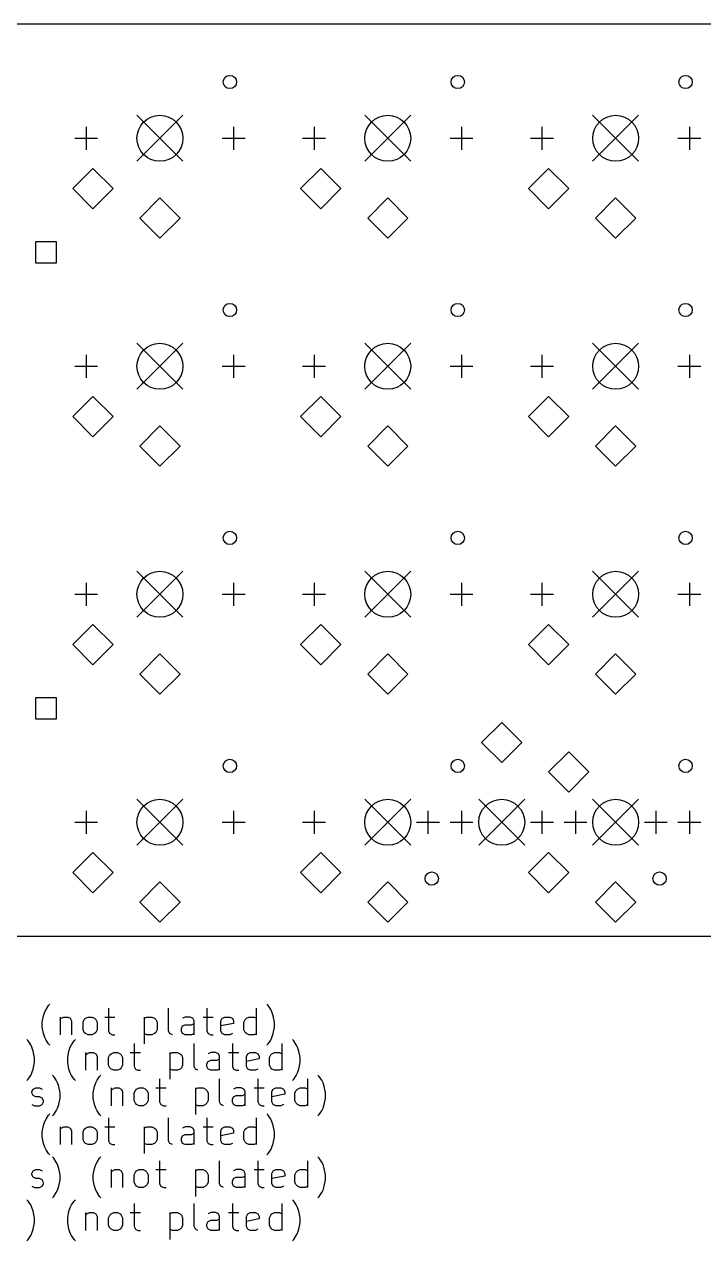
# Model space of a CAD drawing. Extents: x 72 to 278, y -106 to -13.
# Drawn here: x 123.8 to 174.4, y -105.6 to -14.9 of the extents above; entities that cross this region are included whole.
import ezdxf

# ---------------------------------------------------------------- set-up
doc = ezdxf.new("R2010")
doc.units = 0
doc.layers.add('BLACK', color=7, linetype='CONTINUOUS')

msp = doc.modelspace()

# ---------------------------------------------------------------- linework, layer by layer
at = {"layer": 'BLACK', "linetype": 'CONTINUOUS'}
for p, q in [((276.958, -14.875), (116.875, -14.875)), ((132.16, -21.6605), (135.589, -25.0895)), ((135.589, -21.6605), (132.16, -25.0895)), ((149.16, -21.6605), (152.589, -25.0895)), ((152.589, -21.6605), (149.16, -25.0895)), ((166.16, -21.6605), (169.589, -25.0895)), ((169.589, -21.6605), (166.16, -25.0895)), ((128.375, -22.5241), (128.375, -24.2259)), ((139.375, -22.5241), (139.375, -24.2259)), ((145.375, -22.5241), (145.375, -24.2259)), ((156.375, -22.5241), (156.375, -24.2259)), ((162.375, -22.5241), (162.375, -24.2259)), ((173.375, -22.5241), (173.375, -24.2259)), ((127.524, -23.375), (129.226, -23.375)), ((138.524, -23.375), (140.226, -23.375)), ((144.524, -23.375), (146.226, -23.375)), ((155.524, -23.375), (157.226, -23.375)), ((161.524, -23.375), (163.226, -23.375)), ((172.524, -23.375), (174.226, -23.375)), ((128.875, -25.625), (127.375, -27.125)), ((130.375, -27.125), (128.875, -25.625)), ((145.875, -25.625), (144.375, -27.125)), ((147.375, -27.125), (145.875, -25.625)), ((162.875, -25.625), (161.375, -27.125)), ((164.375, -27.125), (162.875, -25.625)), ((127.375, -27.125), (128.875, -28.625)), ((128.875, -28.625), (130.375, -27.125)), ((144.375, -27.125), (145.875, -28.625)), ((145.875, -28.625), (147.375, -27.125)), ((161.375, -27.125), (162.875, -28.625)), ((162.875, -28.625), (164.375, -27.125)), ((133.875, -27.825), (132.375, -29.325)), ((135.375, -29.325), (133.875, -27.825)), ((150.875, -27.825), (149.375, -29.325)), ((152.375, -29.325), (150.875, -27.825)), ((167.875, -27.825), (166.375, -29.325)), ((169.375, -29.325), (167.875, -27.825)), ((132.375, -29.325), (133.875, -30.825)), ((133.875, -30.825), (135.375, -29.325)), ((149.375, -29.325), (150.875, -30.825)), ((150.875, -30.825), (152.375, -29.325)), ((166.375, -29.325), (167.875, -30.825)), ((167.875, -30.825), (169.375, -29.325)), ((126.153, -31.0972), (124.597, -31.0972)), ((124.597, -31.0972), (124.597, -32.6528)), ((126.153, -32.6528), (126.153, -31.0972)), ((124.597, -32.6528), (126.153, -32.6528)), ((132.16, -38.6605), (135.589, -42.0895)), ((135.589, -38.6605), (132.16, -42.0895)), ((149.16, -38.6605), (152.589, -42.0895)), ((152.589, -38.6605), (149.16, -42.0895)), ((166.16, -38.6605), (169.589, -42.0895)), ((169.589, -38.6605), (166.16, -42.0895)), ((128.375, -39.5241), (128.375, -41.2259)), ((139.375, -39.5241), (139.375, -41.2259)), ((145.375, -39.5241), (145.375, -41.2259)), ((156.375, -39.5241), (156.375, -41.2259)), ((162.375, -39.5241), (162.375, -41.2259)), ((173.375, -39.5241), (173.375, -41.2259)), ((127.524, -40.375), (129.226, -40.375)), ((138.524, -40.375), (140.226, -40.375)), ((144.524, -40.375), (146.226, -40.375)), ((155.524, -40.375), (157.226, -40.375)), ((161.524, -40.375), (163.226, -40.375)), ((172.524, -40.375), (174.226, -40.375)), ((128.875, -42.625), (127.375, -44.125)), ((130.375, -44.125), (128.875, -42.625)), ((145.875, -42.625), (144.375, -44.125)), ((147.375, -44.125), (145.875, -42.625)), ((162.875, -42.625), (161.375, -44.125)), ((164.375, -44.125), (162.875, -42.625)), ((127.375, -44.125), (128.875, -45.625)), ((128.875, -45.625), (130.375, -44.125)), ((144.375, -44.125), (145.875, -45.625)), ((145.875, -45.625), (147.375, -44.125)), ((161.375, -44.125), (162.875, -45.625)), ((162.875, -45.625), (164.375, -44.125)), ((133.875, -44.825), (132.375, -46.325)), ((135.375, -46.325), (133.875, -44.825)), ((150.875, -44.825), (149.375, -46.325)), ((152.375, -46.325), (150.875, -44.825)), ((167.875, -44.825), (166.375, -46.325)), ((169.375, -46.325), (167.875, -44.825)), ((132.375, -46.325), (133.875, -47.825)), ((133.875, -47.825), (135.375, -46.325)), ((149.375, -46.325), (150.875, -47.825)), ((150.875, -47.825), (152.375, -46.325)), ((166.375, -46.325), (167.875, -47.825)), ((167.875, -47.825), (169.375, -46.325)), ((132.16, -55.6605), (135.589, -59.0895)), ((135.589, -55.6605), (132.16, -59.0895)), ((149.16, -55.6605), (152.589, -59.0895)), ((152.589, -55.6605), (149.16, -59.0895)), ((166.16, -55.6605), (169.589, -59.0895)), ((169.589, -55.6605), (166.16, -59.0895)), ((128.375, -56.5241), (128.375, -58.2259)), ((139.375, -56.5241), (139.375, -58.2259)), ((145.375, -56.5241), (145.375, -58.2259)), ((156.375, -56.5241), (156.375, -58.2259)), ((162.375, -56.5241), (162.375, -58.2259)), ((173.375, -56.5241), (173.375, -58.2259)), ((127.524, -57.375), (129.226, -57.375)), ((138.524, -57.375), (140.226, -57.375)), ((144.524, -57.375), (146.226, -57.375)), ((155.524, -57.375), (157.226, -57.375)), ((161.524, -57.375), (163.226, -57.375)), ((172.524, -57.375), (174.226, -57.375)), ((128.875, -59.625), (127.375, -61.125)), ((130.375, -61.125), (128.875, -59.625)), ((145.875, -59.625), (144.375, -61.125)), ((147.375, -61.125), (145.875, -59.625)), ((162.875, -59.625), (161.375, -61.125)), ((164.375, -61.125), (162.875, -59.625)), ((127.375, -61.125), (128.875, -62.625)), ((128.875, -62.625), (130.375, -61.125)), ((144.375, -61.125), (145.875, -62.625)), ((145.875, -62.625), (147.375, -61.125)), ((161.375, -61.125), (162.875, -62.625)), ((162.875, -62.625), (164.375, -61.125)), ((133.875, -61.825), (132.375, -63.325)), ((135.375, -63.325), (133.875, -61.825)), ((150.875, -61.825), (149.375, -63.325)), ((152.375, -63.325), (150.875, -61.825)), ((167.875, -61.825), (166.375, -63.325)), ((169.375, -63.325), (167.875, -61.825)), ((132.375, -63.325), (133.875, -64.825)), ((133.875, -64.825), (135.375, -63.325)), ((149.375, -63.325), (150.875, -64.825)), ((150.875, -64.825), (152.375, -63.325)), ((166.375, -63.325), (167.875, -64.825)), ((167.875, -64.825), (169.375, -63.325)), ((126.153, -65.0971), (124.597, -65.0971)), ((124.597, -65.0971), (124.597, -66.6528)), ((126.153, -66.6528), (126.153, -65.0971)), ((124.597, -66.6528), (126.153, -66.6528)), ((159.375, -66.925), (157.875, -68.425)), ((160.875, -68.425), (159.375, -66.925)), ((157.875, -68.425), (159.375, -69.925)), ((159.375, -69.925), (160.875, -68.425)), ((164.375, -69.125), (162.875, -70.625)), ((165.875, -70.625), (164.375, -69.125)), ((162.875, -70.625), (164.375, -72.125)), ((164.375, -72.125), (165.875, -70.625)), ((132.16, -72.6605), (135.589, -76.0895)), ((135.589, -72.6605), (132.16, -76.0895)), ((149.16, -72.6605), (152.589, -76.0895)), ((152.589, -72.6605), (149.16, -76.0895)), ((157.66, -72.6605), (161.089, -76.0895)), ((161.089, -72.6605), (157.66, -76.0895)), ((166.16, -72.6605), (169.589, -76.0895)), ((169.589, -72.6605), (166.16, -76.0895)), ((128.375, -73.5241), (128.375, -75.2259)), ((139.375, -73.5241), (139.375, -75.2259)), ((145.375, -73.5241), (145.375, -75.2259)), ((153.875, -73.5241), (153.875, -75.2259)), ((156.375, -73.5241), (156.375, -75.2259)), ((162.375, -73.5241), (162.375, -75.2259)), ((164.875, -73.5241), (164.875, -75.2259)), ((170.875, -73.5241), (170.875, -75.2259)), ((173.375, -73.5241), (173.375, -75.2259)), ((127.524, -74.375), (129.226, -74.375)), ((138.524, -74.375), (140.226, -74.375)), ((144.524, -74.375), (146.226, -74.375)), ((153.024, -74.375), (154.726, -74.375)), ((155.524, -74.375), (157.226, -74.375)), ((161.524, -74.375), (163.226, -74.375)), ((164.024, -74.375), (165.726, -74.375)), ((170.024, -74.375), (171.726, -74.375)), ((172.524, -74.375), (174.226, -74.375)), ((128.875, -76.625), (127.375, -78.125)), ((130.375, -78.125), (128.875, -76.625)), ((145.875, -76.625), (144.375, -78.125)), ((147.375, -78.125), (145.875, -76.625)), ((162.875, -76.625), (161.375, -78.125)), ((164.375, -78.125), (162.875, -76.625)), ((127.375, -78.125), (128.875, -79.625)), ((128.875, -79.625), (130.375, -78.125)), ((133.875, -78.825), (132.375, -80.325)), ((135.375, -80.325), (133.875, -78.825)), ((144.375, -78.125), (145.875, -79.625)), ((145.875, -79.625), (147.375, -78.125)), ((150.875, -78.825), (149.375, -80.325)), ((152.375, -80.325), (150.875, -78.825)), ((161.375, -78.125), (162.875, -79.625)), ((162.875, -79.625), (164.375, -78.125)), ((167.875, -78.825), (166.375, -80.325)), ((169.375, -80.325), (167.875, -78.825)), ((132.375, -80.325), (133.875, -81.825)), ((133.875, -81.825), (135.375, -80.325)), ((149.375, -80.325), (150.875, -81.825)), ((150.875, -81.825), (152.375, -80.325)), ((166.375, -80.325), (167.875, -81.825)), ((167.875, -81.825), (169.375, -80.325)), ((75.7917, -82.875), (276.958, -82.875)), ((125.568, -88.0392), (125.663, -87.944)), ((141.949, -88.0392), (141.854, -87.944)), ((125.092, -89.2773), (125.187, -88.8012)), ((125.187, -88.8012), (125.282, -88.5154)), ((125.282, -88.5154), (125.377, -88.325)), ((125.377, -88.325), (125.568, -88.0392)), ((130.044, -88.2297), (130.044, -89.944)), ((134.52, -89.944), (134.52, -88.2297)), ((137.377, -88.2297), (137.377, -89.944)), ((141.092, -90.2297), (141.092, -88.2297)), ((142.139, -88.325), (141.949, -88.0392)), ((142.234, -88.5154), (142.139, -88.325)), ((142.33, -88.8012), (142.234, -88.5154)), ((142.425, -89.2773), (142.33, -88.8012)), ((125.092, -89.6583), (125.092, -89.2773)), ((125.187, -90.1345), (125.092, -89.6583)), ((126.425, -88.8964), (126.425, -90.2297)), ((126.425, -89.0869), (126.52, -88.9916)), ((126.52, -88.9916), (126.711, -88.8964)), ((126.711, -88.8964), (126.996, -88.8964)), ((126.996, -88.8964), (127.187, -88.9916)), ((127.187, -88.9916), (127.282, -89.1821)), ((127.282, -89.1821), (127.282, -90.2297)), ((128.139, -89.2773), (128.234, -89.0869)), ((128.139, -89.8488), (128.139, -89.2773)), ((128.234, -89.0869), (128.33, -88.9916)), ((128.33, -88.9916), (128.52, -88.8964)), ((128.52, -88.8964), (128.806, -88.8964)), ((128.806, -88.8964), (128.996, -88.9916)), ((128.996, -88.9916), (129.092, -89.0869)), ((129.092, -89.0869), (129.187, -89.2773)), ((129.187, -89.2773), (129.187, -89.8488)), ((129.758, -88.8964), (130.52, -88.8964)), ((132.711, -88.8964), (132.711, -90.8964)), ((132.711, -88.9916), (132.901, -88.8964)), ((132.901, -88.8964), (133.282, -88.8964)), ((133.282, -88.8964), (133.473, -88.9916)), ((133.473, -88.9916), (133.568, -89.0869)), ((133.568, -89.0869), (133.663, -89.2773)), ((133.663, -89.2773), (133.663, -89.8488)), ((135.473, -89.7535), (135.568, -89.5631)), ((135.473, -89.944), (135.473, -89.7535)), ((135.758, -88.8964), (135.568, -88.9916)), ((135.568, -89.5631), (135.758, -89.4678)), ((136.139, -88.8964), (135.758, -88.8964)), ((135.758, -89.4678), (136.234, -89.4678)), ((136.33, -88.9916), (136.139, -88.8964)), ((136.234, -89.4678), (136.425, -89.3726)), ((136.425, -89.1821), (136.33, -88.9916)), ((136.425, -90.2297), (136.425, -89.1821)), ((137.092, -88.8964), (137.854, -88.8964)), ((138.425, -89.1821), (138.52, -88.9916)), ((138.425, -89.944), (138.425, -89.1821)), ((139.377, -89.3726), (138.425, -89.5631)), ((138.52, -88.9916), (138.711, -88.8964)), ((138.711, -88.8964), (139.092, -88.8964)), ((139.092, -88.8964), (139.282, -88.9916)), ((139.282, -88.9916), (139.377, -89.1821)), ((139.377, -89.1821), (139.377, -89.3726)), ((140.139, -89.2773), (140.234, -89.0869)), ((140.139, -89.8488), (140.139, -89.2773)), ((140.234, -89.0869), (140.33, -88.9916)), ((140.33, -88.9916), (140.52, -88.8964)), ((140.52, -88.8964), (140.901, -88.8964)), ((140.901, -88.8964), (141.092, -88.9916)), ((142.33, -90.1345), (142.425, -89.6583)), ((142.425, -89.6583), (142.425, -89.2773)), ((124.044, -90.6792), (123.949, -90.584)), ((124.234, -90.965), (124.044, -90.6792)), ((125.282, -90.4202), (125.187, -90.1345)), ((125.377, -90.6107), (125.282, -90.4202)), ((125.568, -90.8964), (125.377, -90.6107)), ((127.282, -90.965), (127.473, -90.6792)), ((127.473, -90.6792), (127.568, -90.584)), ((128.234, -90.0392), (128.139, -89.8488)), ((128.33, -90.1345), (128.234, -90.0392)), ((128.52, -90.2297), (128.33, -90.1345)), ((128.806, -90.2297), (128.52, -90.2297)), ((128.996, -90.1345), (128.806, -90.2297)), ((129.092, -90.0392), (128.996, -90.1345)), ((129.187, -89.8488), (129.092, -90.0392)), ((130.044, -89.944), (130.139, -90.1345)), ((130.139, -90.1345), (130.33, -90.2297)), ((130.33, -90.2297), (130.52, -90.2297)), ((132.901, -90.2297), (132.711, -90.1345)), ((133.282, -90.2297), (132.901, -90.2297)), ((133.473, -90.1345), (133.282, -90.2297)), ((133.568, -90.0392), (133.473, -90.1345)), ((133.663, -89.8488), (133.568, -90.0392)), ((134.615, -90.1345), (134.52, -89.944)), ((134.806, -90.2297), (134.615, -90.1345)), ((135.568, -90.1345), (135.473, -89.944)), ((135.758, -90.2297), (135.568, -90.1345)), ((136.234, -90.2297), (135.758, -90.2297)), ((136.425, -90.1345), (136.234, -90.2297)), ((137.377, -89.944), (137.473, -90.1345)), ((137.473, -90.1345), (137.663, -90.2297)), ((137.663, -90.2297), (137.854, -90.2297)), ((138.52, -90.1345), (138.425, -89.944)), ((138.711, -90.2297), (138.52, -90.1345)), ((139.092, -90.2297), (138.711, -90.2297)), ((139.282, -90.1345), (139.092, -90.2297)), ((140.234, -90.0392), (140.139, -89.8488)), ((140.33, -90.1345), (140.234, -90.0392)), ((140.52, -90.2297), (140.33, -90.1345)), ((140.901, -90.2297), (140.52, -90.2297)), ((141.092, -90.1345), (140.901, -90.2297)), ((141.949, -90.8964), (142.139, -90.6107)), ((142.139, -90.6107), (142.234, -90.4202)), ((142.234, -90.4202), (142.33, -90.1345)), ((143.854, -90.6792), (143.758, -90.584)), ((144.044, -90.965), (143.854, -90.6792)), ((124.33, -91.1554), (124.234, -90.965)), ((124.425, -91.4412), (124.33, -91.1554)), ((124.52, -91.9173), (124.425, -91.4412)), ((125.663, -90.9916), (125.568, -90.8964)), ((126.996, -91.9173), (127.092, -91.4412)), ((127.092, -91.4412), (127.187, -91.1554)), ((127.187, -91.1554), (127.282, -90.965)), ((128.33, -91.5364), (128.33, -92.8697)), ((128.425, -91.6316), (128.615, -91.5364)), ((128.615, -91.5364), (128.901, -91.5364)), ((128.901, -91.5364), (129.092, -91.6316)), ((130.234, -91.6316), (130.425, -91.5364)), ((130.425, -91.5364), (130.711, -91.5364)), ((130.711, -91.5364), (130.901, -91.6316)), ((131.663, -91.5364), (132.425, -91.5364)), ((131.949, -90.8697), (131.949, -92.584)), ((134.615, -91.5364), (134.615, -93.5364)), ((134.615, -91.6316), (134.806, -91.5364)), ((134.806, -91.5364), (135.187, -91.5364)), ((135.187, -91.5364), (135.377, -91.6316)), ((136.425, -92.584), (136.425, -90.8697)), ((137.663, -91.5364), (137.473, -91.6316)), ((138.044, -91.5364), (137.663, -91.5364)), ((138.234, -91.6316), (138.044, -91.5364)), ((138.996, -91.5364), (139.758, -91.5364)), ((139.282, -90.8697), (139.282, -92.584)), ((140.425, -91.6316), (140.615, -91.5364)), ((140.615, -91.5364), (140.996, -91.5364)), ((140.996, -91.5364), (141.187, -91.6316)), ((141.854, -90.9916), (141.949, -90.8964)), ((142.234, -91.6316), (142.425, -91.5364)), ((142.425, -91.5364), (142.806, -91.5364)), ((142.806, -91.5364), (142.996, -91.6316)), ((142.996, -92.8697), (142.996, -90.8697)), ((144.139, -91.1554), (144.044, -90.965)), ((144.234, -91.4412), (144.139, -91.1554)), ((144.33, -91.9173), (144.234, -91.4412)), ((124.425, -92.7745), (124.52, -92.2983)), ((124.52, -92.2983), (124.52, -91.9173)), ((126.996, -92.2983), (126.996, -91.9173)), ((127.092, -92.7745), (126.996, -92.2983)), ((128.33, -91.7269), (128.425, -91.6316)), ((129.092, -91.6316), (129.187, -91.8221)), ((129.187, -91.8221), (129.187, -92.8697)), ((130.044, -91.9173), (130.139, -91.7269)), ((130.044, -92.4888), (130.044, -91.9173)), ((130.139, -92.6792), (130.044, -92.4888)), ((130.139, -91.7269), (130.234, -91.6316)), ((130.901, -91.6316), (130.996, -91.7269)), ((130.996, -91.7269), (131.092, -91.9173)), ((131.092, -92.4888), (130.996, -92.6792)), ((131.092, -91.9173), (131.092, -92.4888)), ((135.377, -91.6316), (135.473, -91.7269)), ((135.473, -91.7269), (135.568, -91.9173)), ((135.568, -92.4888), (135.473, -92.6792)), ((135.568, -91.9173), (135.568, -92.4888)), ((137.377, -92.3935), (137.473, -92.2031)), ((137.377, -92.584), (137.377, -92.3935)), ((137.473, -92.2031), (137.663, -92.1078)), ((137.663, -92.1078), (138.139, -92.1078)), ((138.139, -92.1078), (138.33, -92.0126)), ((138.33, -91.8221), (138.234, -91.6316)), ((138.33, -92.8697), (138.33, -91.8221)), ((140.33, -91.8221), (140.425, -91.6316)), ((140.33, -92.584), (140.33, -91.8221)), ((141.282, -92.0126), (140.33, -92.2031)), ((141.187, -91.6316), (141.282, -91.8221)), ((141.282, -91.8221), (141.282, -92.0126)), ((142.044, -91.9173), (142.139, -91.7269)), ((142.044, -92.4888), (142.044, -91.9173)), ((142.139, -92.6792), (142.044, -92.4888)), ((142.139, -91.7269), (142.234, -91.6316)), ((144.234, -92.7745), (144.33, -92.2983)), ((144.33, -92.2983), (144.33, -91.9173)), ((124.044, -93.5364), (124.234, -93.2507)), ((124.234, -93.2507), (124.33, -93.0602)), ((124.33, -93.0602), (124.425, -92.7745)), ((125.949, -93.3192), (125.854, -93.224)), ((126.139, -93.605), (125.949, -93.3192)), ((127.187, -93.0602), (127.092, -92.7745)), ((127.282, -93.2507), (127.187, -93.0602)), ((127.473, -93.5364), (127.282, -93.2507)), ((129.187, -93.605), (129.377, -93.3192)), ((129.377, -93.3192), (129.473, -93.224)), ((130.234, -92.7745), (130.139, -92.6792)), ((130.425, -92.8697), (130.234, -92.7745)), ((130.711, -92.8697), (130.425, -92.8697)), ((130.901, -92.7745), (130.711, -92.8697)), ((130.996, -92.6792), (130.901, -92.7745)), ((131.949, -92.584), (132.044, -92.7745)), ((132.044, -92.7745), (132.234, -92.8697)), ((132.234, -92.8697), (132.425, -92.8697)), ((134.806, -92.8697), (134.615, -92.7745)), ((135.187, -92.8697), (134.806, -92.8697)), ((135.377, -92.7745), (135.187, -92.8697)), ((135.473, -92.6792), (135.377, -92.7745)), ((136.52, -92.7745), (136.425, -92.584)), ((136.711, -92.8697), (136.52, -92.7745)), ((137.473, -92.7745), (137.377, -92.584)), ((137.663, -92.8697), (137.473, -92.7745)), ((138.139, -92.8697), (137.663, -92.8697)), ((138.33, -92.7745), (138.139, -92.8697)), ((139.282, -92.584), (139.377, -92.7745)), ((139.377, -92.7745), (139.568, -92.8697)), ((139.568, -92.8697), (139.758, -92.8697)), ((140.425, -92.7745), (140.33, -92.584)), ((140.615, -92.8697), (140.425, -92.7745)), ((140.996, -92.8697), (140.615, -92.8697)), ((141.187, -92.7745), (140.996, -92.8697)), ((142.234, -92.7745), (142.139, -92.6792)), ((142.425, -92.8697), (142.234, -92.7745)), ((142.806, -92.8697), (142.425, -92.8697)), ((142.996, -92.7745), (142.806, -92.8697)), ((143.854, -93.5364), (144.044, -93.2507)), ((144.044, -93.2507), (144.139, -93.0602)), ((144.139, -93.0602), (144.234, -92.7745)), ((145.758, -93.3192), (145.663, -93.224)), ((145.949, -93.605), (145.758, -93.3192)), ((123.949, -93.6316), (124.044, -93.5364)), ((124.33, -94.4621), (124.425, -94.2716)), ((124.425, -94.2716), (124.615, -94.1764)), ((124.615, -94.1764), (124.901, -94.1764)), ((124.901, -94.1764), (125.092, -94.2716)), ((126.234, -93.7954), (126.139, -93.605)), ((126.33, -94.0812), (126.234, -93.7954)), ((126.425, -94.5573), (126.33, -94.0812)), ((127.568, -93.6316), (127.473, -93.5364)), ((128.901, -94.5573), (128.996, -94.0812)), ((128.996, -94.0812), (129.092, -93.7954)), ((129.092, -93.7954), (129.187, -93.605)), ((130.234, -94.1764), (130.234, -95.5097)), ((130.234, -94.3669), (130.33, -94.2716)), ((130.33, -94.2716), (130.52, -94.1764)), ((130.52, -94.1764), (130.806, -94.1764)), ((130.806, -94.1764), (130.996, -94.2716)), ((130.996, -94.2716), (131.092, -94.4621)), ((132.044, -94.3669), (132.139, -94.2716)), ((132.139, -94.2716), (132.33, -94.1764)), ((132.33, -94.1764), (132.615, -94.1764)), ((132.615, -94.1764), (132.806, -94.2716)), ((132.806, -94.2716), (132.901, -94.3669)), ((133.568, -94.1764), (134.33, -94.1764)), ((133.854, -93.5097), (133.854, -95.224)), ((136.52, -94.1764), (136.52, -96.1764)), ((136.52, -94.2716), (136.711, -94.1764)), ((136.711, -94.1764), (137.092, -94.1764)), ((137.092, -94.1764), (137.282, -94.2716)), ((137.282, -94.2716), (137.377, -94.3669)), ((138.33, -95.224), (138.33, -93.5097)), ((139.568, -94.1764), (139.377, -94.2716)), ((139.949, -94.1764), (139.568, -94.1764)), ((140.139, -94.2716), (139.949, -94.1764)), ((140.234, -94.4621), (140.139, -94.2716)), ((140.901, -94.1764), (141.663, -94.1764)), ((141.187, -93.5097), (141.187, -95.224)), ((142.234, -94.4621), (142.33, -94.2716)), ((142.33, -94.2716), (142.52, -94.1764)), ((142.52, -94.1764), (142.901, -94.1764)), ((142.901, -94.1764), (143.092, -94.2716)), ((143.092, -94.2716), (143.187, -94.4621)), ((143.758, -93.6316), (143.854, -93.5364)), ((144.044, -94.3669), (144.139, -94.2716)), ((144.139, -94.2716), (144.33, -94.1764)), ((144.33, -94.1764), (144.711, -94.1764)), ((144.711, -94.1764), (144.901, -94.2716)), ((144.901, -95.5097), (144.901, -93.5097)), ((146.044, -93.7954), (145.949, -93.605)), ((146.139, -94.0812), (146.044, -93.7954)), ((146.234, -94.5573), (146.139, -94.0812)), ((124.33, -94.5573), (124.33, -94.4621)), ((124.425, -94.7478), (124.33, -94.5573)), ((124.615, -94.8431), (124.425, -94.7478)), ((124.901, -94.8431), (124.615, -94.8431)), ((125.092, -94.9383), (124.901, -94.8431)), ((125.187, -95.1288), (125.092, -94.9383)), ((125.092, -95.4145), (125.187, -95.224)), ((125.187, -95.224), (125.187, -95.1288)), ((126.33, -95.4145), (126.425, -94.9383)), ((126.425, -94.9383), (126.425, -94.5573)), ((128.901, -94.9383), (128.901, -94.5573)), ((128.996, -95.4145), (128.901, -94.9383)), ((131.092, -94.4621), (131.092, -95.5097)), ((131.949, -94.5573), (132.044, -94.3669)), ((131.949, -95.1288), (131.949, -94.5573)), ((132.044, -95.3192), (131.949, -95.1288)), ((132.901, -94.3669), (132.996, -94.5573)), ((132.996, -95.1288), (132.901, -95.3192)), ((132.996, -94.5573), (132.996, -95.1288)), ((133.854, -95.224), (133.949, -95.4145)), ((137.377, -94.3669), (137.473, -94.5573)), ((137.473, -95.1288), (137.377, -95.3192)), ((137.473, -94.5573), (137.473, -95.1288)), ((138.425, -95.4145), (138.33, -95.224)), ((139.282, -95.0335), (139.377, -94.8431)), ((139.282, -95.224), (139.282, -95.0335)), ((139.377, -95.4145), (139.282, -95.224)), ((139.377, -94.8431), (139.568, -94.7478)), ((139.568, -94.7478), (140.044, -94.7478)), ((140.044, -94.7478), (140.234, -94.6526)), ((140.234, -95.5097), (140.234, -94.4621)), ((141.187, -95.224), (141.282, -95.4145)), ((142.234, -95.224), (142.234, -94.4621)), ((143.187, -94.6526), (142.234, -94.8431)), ((142.33, -95.4145), (142.234, -95.224)), ((143.187, -94.4621), (143.187, -94.6526)), ((143.949, -94.5573), (144.044, -94.3669)), ((143.949, -95.1288), (143.949, -94.5573)), ((144.044, -95.3192), (143.949, -95.1288)), ((146.139, -95.4145), (146.234, -94.9383)), ((146.234, -94.9383), (146.234, -94.5573)), ((124.33, -95.4145), (124.52, -95.5097)), ((124.52, -95.5097), (124.901, -95.5097)), ((124.901, -95.5097), (125.092, -95.4145)), ((125.568, -96.221), (125.663, -96.1258)), ((125.949, -96.1764), (126.139, -95.8907)), ((126.139, -95.8907), (126.234, -95.7002)), ((126.234, -95.7002), (126.33, -95.4145)), ((129.092, -95.7002), (128.996, -95.4145)), ((129.187, -95.8907), (129.092, -95.7002)), ((129.377, -96.1764), (129.187, -95.8907)), ((132.139, -95.4145), (132.044, -95.3192)), ((132.33, -95.5097), (132.139, -95.4145)), ((132.615, -95.5097), (132.33, -95.5097)), ((132.806, -95.4145), (132.615, -95.5097)), ((132.901, -95.3192), (132.806, -95.4145)), ((133.949, -95.4145), (134.139, -95.5097)), ((134.139, -95.5097), (134.33, -95.5097)), ((136.711, -95.5097), (136.52, -95.4145)), ((137.092, -95.5097), (136.711, -95.5097)), ((137.282, -95.4145), (137.092, -95.5097)), ((137.377, -95.3192), (137.282, -95.4145)), ((138.615, -95.5097), (138.425, -95.4145)), ((139.568, -95.5097), (139.377, -95.4145)), ((140.044, -95.5097), (139.568, -95.5097)), ((140.234, -95.4145), (140.044, -95.5097)), ((141.282, -95.4145), (141.473, -95.5097)), ((141.473, -95.5097), (141.663, -95.5097)), ((141.949, -96.221), (141.854, -96.1258)), ((142.52, -95.5097), (142.33, -95.4145)), ((142.901, -95.5097), (142.52, -95.5097)), ((143.092, -95.4145), (142.901, -95.5097)), ((144.139, -95.4145), (144.044, -95.3192)), ((144.33, -95.5097), (144.139, -95.4145)), ((144.711, -95.5097), (144.33, -95.5097)), ((144.901, -95.4145), (144.711, -95.5097)), ((145.758, -96.1764), (145.949, -95.8907)), ((145.949, -95.8907), (146.044, -95.7002)), ((146.044, -95.7002), (146.139, -95.4145)), ((125.092, -97.4591), (125.187, -96.983)), ((125.187, -96.983), (125.282, -96.6972)), ((125.282, -96.6972), (125.377, -96.5068)), ((125.377, -96.5068), (125.568, -96.221)), ((125.854, -96.2716), (125.949, -96.1764)), ((129.473, -96.2716), (129.377, -96.1764)), ((130.044, -96.4115), (130.044, -98.1258)), ((134.52, -98.1258), (134.52, -96.4115)), ((137.377, -96.4115), (137.377, -98.1258)), ((141.092, -98.4115), (141.092, -96.4115)), ((142.139, -96.5068), (141.949, -96.221)), ((142.234, -96.6972), (142.139, -96.5068)), ((142.33, -96.983), (142.234, -96.6972)), ((142.425, -97.4591), (142.33, -96.983)), ((145.663, -96.2716), (145.758, -96.1764)), ((125.092, -97.8401), (125.092, -97.4591)), ((125.187, -98.3163), (125.092, -97.8401)), ((126.425, -97.0782), (126.425, -98.4115)), ((126.425, -97.2687), (126.52, -97.1734)), ((126.52, -97.1734), (126.711, -97.0782)), ((126.711, -97.0782), (126.996, -97.0782)), ((126.996, -97.0782), (127.187, -97.1734)), ((127.187, -97.1734), (127.282, -97.3639)), ((127.282, -97.3639), (127.282, -98.4115)), ((128.139, -97.4591), (128.234, -97.2687)), ((128.139, -98.0306), (128.139, -97.4591)), ((128.234, -97.2687), (128.33, -97.1734)), ((128.33, -97.1734), (128.52, -97.0782)), ((128.52, -97.0782), (128.806, -97.0782)), ((128.806, -97.0782), (128.996, -97.1734)), ((128.996, -97.1734), (129.092, -97.2687)), ((129.092, -97.2687), (129.187, -97.4591)), ((129.187, -97.4591), (129.187, -98.0306)), ((129.758, -97.0782), (130.52, -97.0782)), ((132.711, -97.0782), (132.711, -99.0782)), ((132.711, -97.1734), (132.901, -97.0782)), ((132.901, -97.0782), (133.282, -97.0782)), ((133.282, -97.0782), (133.473, -97.1734)), ((133.473, -97.1734), (133.568, -97.2687)), ((133.568, -97.2687), (133.663, -97.4591)), ((133.663, -97.4591), (133.663, -98.0306)), ((135.473, -97.9353), (135.568, -97.7449)), ((135.473, -98.1258), (135.473, -97.9353)), ((135.758, -97.0782), (135.568, -97.1734)), ((135.568, -97.7449), (135.758, -97.6496)), ((136.139, -97.0782), (135.758, -97.0782)), ((135.758, -97.6496), (136.234, -97.6496)), ((136.33, -97.1734), (136.139, -97.0782)), ((136.234, -97.6496), (136.425, -97.5544)), ((136.425, -97.3639), (136.33, -97.1734)), ((136.425, -98.4115), (136.425, -97.3639)), ((137.092, -97.0782), (137.854, -97.0782)), ((138.425, -97.3639), (138.52, -97.1734)), ((138.425, -98.1258), (138.425, -97.3639)), ((139.377, -97.5544), (138.425, -97.7449)), ((138.52, -97.1734), (138.711, -97.0782)), ((138.711, -97.0782), (139.092, -97.0782)), ((139.092, -97.0782), (139.282, -97.1734)), ((139.282, -97.1734), (139.377, -97.3639)), ((139.377, -97.3639), (139.377, -97.5544)), ((140.139, -97.4591), (140.234, -97.2687)), ((140.139, -98.0306), (140.139, -97.4591)), ((140.234, -97.2687), (140.33, -97.1734)), ((140.33, -97.1734), (140.52, -97.0782)), ((140.52, -97.0782), (140.901, -97.0782)), ((140.901, -97.0782), (141.092, -97.1734)), ((142.33, -98.3163), (142.425, -97.8401)), ((142.425, -97.8401), (142.425, -97.4591)), ((125.282, -98.602), (125.187, -98.3163)), ((125.377, -98.7925), (125.282, -98.602)), ((125.568, -99.0782), (125.377, -98.7925)), ((128.234, -98.221), (128.139, -98.0306)), ((128.33, -98.3163), (128.234, -98.221)), ((128.52, -98.4115), (128.33, -98.3163)), ((128.806, -98.4115), (128.52, -98.4115)), ((128.996, -98.3163), (128.806, -98.4115)), ((129.092, -98.221), (128.996, -98.3163)), ((129.187, -98.0306), (129.092, -98.221)), ((130.044, -98.1258), (130.139, -98.3163)), ((130.139, -98.3163), (130.33, -98.4115)), ((130.33, -98.4115), (130.52, -98.4115)), ((132.901, -98.4115), (132.711, -98.3163)), ((133.282, -98.4115), (132.901, -98.4115)), ((133.473, -98.3163), (133.282, -98.4115)), ((133.568, -98.221), (133.473, -98.3163)), ((133.663, -98.0306), (133.568, -98.221)), ((134.615, -98.3163), (134.52, -98.1258)), ((134.806, -98.4115), (134.615, -98.3163)), ((135.568, -98.3163), (135.473, -98.1258)), ((135.758, -98.4115), (135.568, -98.3163)), ((136.234, -98.4115), (135.758, -98.4115)), ((136.425, -98.3163), (136.234, -98.4115)), ((137.377, -98.1258), (137.473, -98.3163)), ((137.473, -98.3163), (137.663, -98.4115)), ((137.663, -98.4115), (137.854, -98.4115)), ((138.52, -98.3163), (138.425, -98.1258)), ((138.711, -98.4115), (138.52, -98.3163)), ((139.092, -98.4115), (138.711, -98.4115)), ((139.282, -98.3163), (139.092, -98.4115)), ((140.234, -98.221), (140.139, -98.0306)), ((140.33, -98.3163), (140.234, -98.221)), ((140.52, -98.4115), (140.33, -98.3163)), ((140.901, -98.4115), (140.52, -98.4115)), ((141.092, -98.3163), (140.901, -98.4115)), ((141.949, -99.0782), (142.139, -98.7925)), ((142.139, -98.7925), (142.234, -98.602)), ((142.234, -98.602), (142.33, -98.3163)), ((125.663, -99.1734), (125.568, -99.0782)), ((125.949, -99.421), (125.854, -99.3258)), ((126.139, -99.7068), (125.949, -99.421)), ((126.234, -99.8972), (126.139, -99.7068)), ((129.092, -99.8972), (129.187, -99.7068)), ((129.187, -99.7068), (129.377, -99.421)), ((129.377, -99.421), (129.473, -99.3258)), ((133.854, -99.6115), (133.854, -101.326)), ((138.33, -101.326), (138.33, -99.6115)), ((141.187, -99.6115), (141.187, -101.326)), ((141.854, -99.1734), (141.949, -99.0782)), ((144.901, -101.612), (144.901, -99.6115)), ((145.758, -99.421), (145.663, -99.3258)), ((145.949, -99.7068), (145.758, -99.421)), ((146.044, -99.8972), (145.949, -99.7068)), ((124.33, -100.564), (124.425, -100.373)), ((124.33, -100.659), (124.33, -100.564)), ((124.425, -100.85), (124.33, -100.659)), ((124.425, -100.373), (124.615, -100.278)), ((124.615, -100.278), (124.901, -100.278)), ((124.901, -100.278), (125.092, -100.373)), ((126.33, -100.183), (126.234, -99.8972)), ((126.425, -100.659), (126.33, -100.183)), ((126.425, -101.04), (126.425, -100.659)), ((128.901, -100.659), (128.996, -100.183)), ((128.901, -101.04), (128.901, -100.659)), ((128.996, -100.183), (129.092, -99.8972)), ((130.234, -100.278), (130.234, -101.612)), ((130.234, -100.469), (130.33, -100.373)), ((130.33, -100.373), (130.52, -100.278)), ((130.52, -100.278), (130.806, -100.278)), ((130.806, -100.278), (130.996, -100.373)), ((130.996, -100.373), (131.092, -100.564)), ((131.092, -100.564), (131.092, -101.612)), ((131.949, -100.659), (132.044, -100.469)), ((131.949, -101.231), (131.949, -100.659)), ((132.044, -100.469), (132.139, -100.373)), ((132.139, -100.373), (132.33, -100.278)), ((132.33, -100.278), (132.615, -100.278)), ((132.615, -100.278), (132.806, -100.373)), ((132.806, -100.373), (132.901, -100.469)), ((132.901, -100.469), (132.996, -100.659)), ((132.996, -100.659), (132.996, -101.231)), ((133.568, -100.278), (134.33, -100.278)), ((136.52, -100.278), (136.52, -102.278)), ((136.52, -100.373), (136.711, -100.278)), ((136.711, -100.278), (137.092, -100.278)), ((137.092, -100.278), (137.282, -100.373)), ((137.282, -100.373), (137.377, -100.469)), ((137.377, -100.469), (137.473, -100.659)), ((137.473, -100.659), (137.473, -101.231)), ((139.568, -100.278), (139.377, -100.373)), ((139.949, -100.278), (139.568, -100.278)), ((140.139, -100.373), (139.949, -100.278)), ((140.234, -100.564), (140.139, -100.373)), ((140.234, -101.612), (140.234, -100.564)), ((140.901, -100.278), (141.663, -100.278)), ((142.234, -100.564), (142.33, -100.373)), ((142.234, -101.326), (142.234, -100.564)), ((142.33, -100.373), (142.52, -100.278)), ((142.52, -100.278), (142.901, -100.278)), ((142.901, -100.278), (143.092, -100.373)), ((143.092, -100.373), (143.187, -100.564)), ((143.187, -100.564), (143.187, -100.754)), ((143.949, -100.659), (144.044, -100.469)), ((143.949, -101.231), (143.949, -100.659)), ((144.044, -100.469), (144.139, -100.373)), ((144.139, -100.373), (144.33, -100.278)), ((144.33, -100.278), (144.711, -100.278)), ((144.711, -100.278), (144.901, -100.373)), ((146.139, -100.183), (146.044, -99.8972)), ((146.234, -100.659), (146.139, -100.183)), ((146.234, -101.04), (146.234, -100.659)), ((124.33, -101.516), (124.52, -101.612)), ((124.615, -100.945), (124.425, -100.85)), ((124.901, -100.945), (124.615, -100.945)), ((125.092, -101.04), (124.901, -100.945)), ((124.901, -101.612), (125.092, -101.516)), ((125.187, -101.231), (125.092, -101.04)), ((125.092, -101.516), (125.187, -101.326)), ((125.187, -101.326), (125.187, -101.231)), ((126.234, -101.802), (126.33, -101.516)), ((126.33, -101.516), (126.425, -101.04)), ((128.996, -101.516), (128.901, -101.04)), ((129.092, -101.802), (128.996, -101.516)), ((132.044, -101.421), (131.949, -101.231)), ((132.139, -101.516), (132.044, -101.421)), ((132.33, -101.612), (132.139, -101.516)), ((132.806, -101.516), (132.615, -101.612)), ((132.901, -101.421), (132.806, -101.516)), ((132.996, -101.231), (132.901, -101.421)), ((133.854, -101.326), (133.949, -101.516)), ((133.949, -101.516), (134.139, -101.612)), ((136.711, -101.612), (136.52, -101.516)), ((137.282, -101.516), (137.092, -101.612)), ((137.377, -101.421), (137.282, -101.516)), ((137.473, -101.231), (137.377, -101.421)), ((138.425, -101.516), (138.33, -101.326)), ((138.615, -101.612), (138.425, -101.516)), ((139.282, -101.135), (139.377, -100.945)), ((139.282, -101.326), (139.282, -101.135)), ((139.377, -101.516), (139.282, -101.326)), ((139.377, -100.945), (139.568, -100.85)), ((139.568, -101.612), (139.377, -101.516)), ((139.568, -100.85), (140.044, -100.85)), ((140.044, -100.85), (140.234, -100.754)), ((140.234, -101.516), (140.044, -101.612)), ((141.187, -101.326), (141.282, -101.516)), ((141.282, -101.516), (141.473, -101.612)), ((143.187, -100.754), (142.234, -100.945)), ((142.33, -101.516), (142.234, -101.326)), ((142.52, -101.612), (142.33, -101.516)), ((143.092, -101.516), (142.901, -101.612)), ((144.044, -101.421), (143.949, -101.231)), ((144.139, -101.516), (144.044, -101.421)), ((144.33, -101.612), (144.139, -101.516)), ((144.901, -101.516), (144.711, -101.612)), ((146.044, -101.802), (146.139, -101.516)), ((146.139, -101.516), (146.234, -101.04)), ((124.52, -101.612), (124.901, -101.612)), ((125.854, -102.373), (125.949, -102.278)), ((125.949, -102.278), (126.139, -101.992)), ((126.139, -101.992), (126.234, -101.802)), ((129.187, -101.992), (129.092, -101.802)), ((129.377, -102.278), (129.187, -101.992)), ((129.473, -102.373), (129.377, -102.278)), ((132.615, -101.612), (132.33, -101.612)), ((134.139, -101.612), (134.33, -101.612)), ((137.092, -101.612), (136.711, -101.612)), ((140.044, -101.612), (139.568, -101.612)), ((141.473, -101.612), (141.663, -101.612)), ((142.901, -101.612), (142.52, -101.612)), ((144.711, -101.612), (144.33, -101.612)), ((145.663, -102.373), (145.758, -102.278)), ((145.758, -102.278), (145.949, -101.992)), ((145.949, -101.992), (146.044, -101.802)), ((124.044, -102.621), (123.949, -102.526)), ((124.234, -102.907), (124.044, -102.621)), ((124.33, -103.097), (124.234, -102.907)), ((124.425, -103.383), (124.33, -103.097)), ((124.52, -103.859), (124.425, -103.383)), ((126.996, -103.859), (127.092, -103.383)), ((127.092, -103.383), (127.187, -103.097)), ((127.187, -103.097), (127.282, -102.907)), ((127.282, -102.907), (127.473, -102.621)), ((127.473, -102.621), (127.568, -102.526)), ((131.949, -102.812), (131.949, -104.526)), ((136.425, -104.526), (136.425, -102.812)), ((139.282, -102.812), (139.282, -104.526)), ((142.996, -104.812), (142.996, -102.812)), ((143.854, -102.621), (143.758, -102.526)), ((144.044, -102.907), (143.854, -102.621)), ((144.139, -103.097), (144.044, -102.907)), ((144.234, -103.383), (144.139, -103.097)), ((144.33, -103.859), (144.234, -103.383)), ((124.425, -104.716), (124.52, -104.24)), ((124.52, -104.24), (124.52, -103.859)), ((126.996, -104.24), (126.996, -103.859)), ((127.092, -104.716), (126.996, -104.24)), ((128.33, -103.478), (128.33, -104.812)), ((128.33, -103.669), (128.425, -103.573)), ((128.425, -103.573), (128.615, -103.478)), ((128.615, -103.478), (128.901, -103.478)), ((128.901, -103.478), (129.092, -103.573)), ((129.092, -103.573), (129.187, -103.764)), ((129.187, -103.764), (129.187, -104.812)), ((130.044, -103.859), (130.139, -103.669)), ((130.044, -104.431), (130.044, -103.859)), ((130.139, -103.669), (130.234, -103.573)), ((130.234, -103.573), (130.425, -103.478)), ((130.425, -103.478), (130.711, -103.478)), ((130.711, -103.478), (130.901, -103.573)), ((130.901, -103.573), (130.996, -103.669)), ((130.996, -103.669), (131.092, -103.859)), ((131.092, -103.859), (131.092, -104.431)), ((131.663, -103.478), (132.425, -103.478)), ((134.615, -103.478), (134.615, -105.478)), ((134.615, -103.573), (134.806, -103.478)), ((134.806, -103.478), (135.187, -103.478)), ((135.187, -103.478), (135.377, -103.573)), ((135.377, -103.573), (135.473, -103.669)), ((135.473, -103.669), (135.568, -103.859)), ((135.568, -103.859), (135.568, -104.431)), ((137.377, -104.335), (137.473, -104.145)), ((137.663, -103.478), (137.473, -103.573)), ((137.473, -104.145), (137.663, -104.05)), ((138.044, -103.478), (137.663, -103.478)), ((137.663, -104.05), (138.139, -104.05)), ((138.234, -103.573), (138.044, -103.478)), ((138.139, -104.05), (138.33, -103.954)), ((138.33, -103.764), (138.234, -103.573)), ((138.33, -104.812), (138.33, -103.764)), ((138.996, -103.478), (139.758, -103.478)), ((140.33, -103.764), (140.425, -103.573)), ((140.33, -104.526), (140.33, -103.764)), ((141.282, -103.954), (140.33, -104.145)), ((140.425, -103.573), (140.615, -103.478)), ((140.615, -103.478), (140.996, -103.478)), ((140.996, -103.478), (141.187, -103.573)), ((141.187, -103.573), (141.282, -103.764)), ((141.282, -103.764), (141.282, -103.954)), ((142.044, -103.859), (142.139, -103.669)), ((142.044, -104.431), (142.044, -103.859)), ((142.139, -103.669), (142.234, -103.573)), ((142.234, -103.573), (142.425, -103.478)), ((142.425, -103.478), (142.806, -103.478)), ((142.806, -103.478), (142.996, -103.573)), ((144.234, -104.716), (144.33, -104.24)), ((144.33, -104.24), (144.33, -103.859)), ((124.044, -105.478), (124.234, -105.192)), ((124.234, -105.192), (124.33, -105.002)), ((124.33, -105.002), (124.425, -104.716)), ((127.187, -105.002), (127.092, -104.716)), ((127.282, -105.192), (127.187, -105.002)), ((127.473, -105.478), (127.282, -105.192)), ((130.139, -104.621), (130.044, -104.431)), ((130.234, -104.716), (130.139, -104.621)), ((130.425, -104.812), (130.234, -104.716)), ((130.711, -104.812), (130.425, -104.812)), ((130.901, -104.716), (130.711, -104.812)), ((130.996, -104.621), (130.901, -104.716)), ((131.092, -104.431), (130.996, -104.621)), ((131.949, -104.526), (132.044, -104.716)), ((132.044, -104.716), (132.234, -104.812)), ((132.234, -104.812), (132.425, -104.812)), ((134.806, -104.812), (134.615, -104.716)), ((135.187, -104.812), (134.806, -104.812)), ((135.377, -104.716), (135.187, -104.812)), ((135.473, -104.621), (135.377, -104.716)), ((135.568, -104.431), (135.473, -104.621)), ((136.52, -104.716), (136.425, -104.526)), ((136.711, -104.812), (136.52, -104.716)), ((137.377, -104.526), (137.377, -104.335)), ((137.473, -104.716), (137.377, -104.526)), ((137.663, -104.812), (137.473, -104.716)), ((138.139, -104.812), (137.663, -104.812)), ((138.33, -104.716), (138.139, -104.812)), ((139.282, -104.526), (139.377, -104.716)), ((139.377, -104.716), (139.568, -104.812)), ((139.568, -104.812), (139.758, -104.812)), ((140.425, -104.716), (140.33, -104.526)), ((140.615, -104.812), (140.425, -104.716)), ((140.996, -104.812), (140.615, -104.812)), ((141.187, -104.716), (140.996, -104.812)), ((142.139, -104.621), (142.044, -104.431)), ((142.234, -104.716), (142.139, -104.621)), ((142.425, -104.812), (142.234, -104.716)), ((142.806, -104.812), (142.425, -104.812)), ((142.996, -104.716), (142.806, -104.812)), ((143.854, -105.478), (144.044, -105.192)), ((144.044, -105.192), (144.139, -105.002)), ((144.139, -105.002), (144.234, -104.716)), ((123.949, -105.573), (124.044, -105.478)), ((127.568, -105.573), (127.473, -105.478)), ((143.758, -105.573), (143.854, -105.478))]:
    msp.add_line(p, q, dxfattribs=at)
at = {"layer": 'BLACK'}
for centre, radius in [((139.095, -19.175), 0.4953), ((156.095, -19.175), 0.4953), ((173.095, -19.175), 0.4953), ((133.875, -23.375), 1.7145), ((150.875, -23.375), 1.7145), ((167.875, -23.375), 1.7145), ((139.095, -36.175), 0.4953), ((156.095, -36.175), 0.4953), ((173.095, -36.175), 0.4953), ((133.875, -40.375), 1.7145), ((150.875, -40.375), 1.7145), ((167.875, -40.375), 1.7145), ((139.095, -53.175), 0.4953), ((156.095, -53.175), 0.4953), ((173.095, -53.175), 0.4953), ((133.875, -57.375), 1.7145), ((150.875, -57.375), 1.7145), ((167.875, -57.375), 1.7145), ((139.095, -70.175), 0.4953), ((156.095, -70.175), 0.4953), ((173.095, -70.175), 0.4953), ((133.875, -74.375), 1.7145), ((150.875, -74.375), 1.7145), ((159.375, -74.375), 1.7145), ((167.875, -74.375), 1.7145), ((154.155, -78.575), 0.4953), ((171.155, -78.575), 0.4953)]:
    msp.add_circle(centre, radius, dxfattribs=at)

doc.saveas('drawing.dxf')
